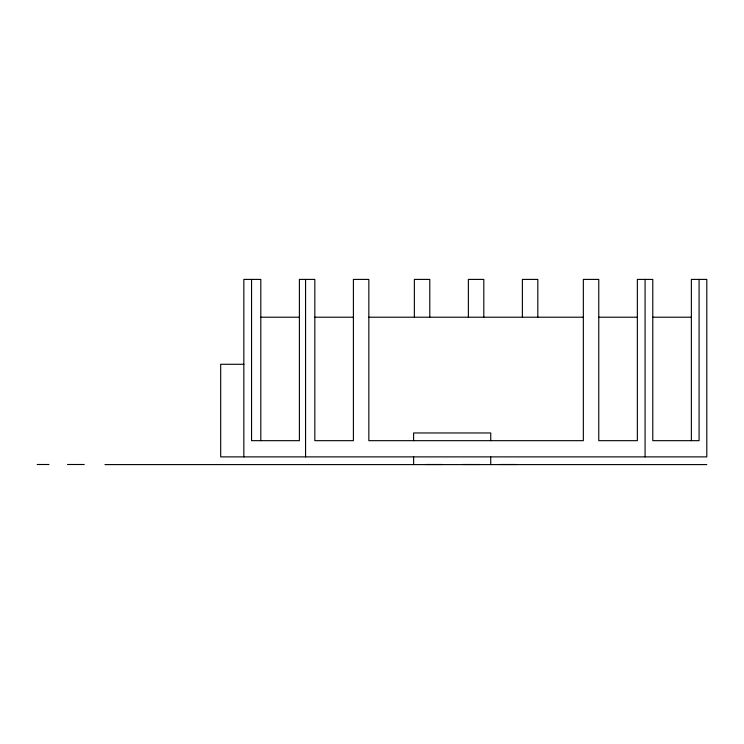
<?xml version="1.0" encoding="UTF-8"?>
<svg xmlns="http://www.w3.org/2000/svg" width="744" height="744" viewBox="0 0 744 744"><rect width="100%" height="100%" fill="white"/><g stroke="black" fill="none" stroke-linecap="round" stroke-linejoin="round"><path stroke-width="1.12" d="M260.809 317.214L299.395 317.214M314.824 317.214L353.4 317.214M368.838 317.214L583.343 317.214M598.771 317.214L637.357 317.214M652.786 317.214L691.371 317.214M243.837 364.281L220.689 364.281L220.689 456.881L706.8 456.881L706.8 279.409L691.371 279.409L691.371 440.671M37.2 464.498L48.983 464.498M67.472 464.498L84.212 464.498M425.559 464.498L442.289 464.498M462.796 464.498L479.359 464.498M499.708 464.498L516.429 464.498M104.951 464.591L706.8 464.591M699.081 279.409L699.081 440.671L652.786 440.671L652.786 279.409L637.357 279.409L637.357 440.671L598.771 440.671L598.771 279.409L583.343 279.409L583.343 440.671L368.838 440.671L368.838 279.409L353.4 279.409L353.4 440.671L314.824 440.671L314.824 279.409L299.395 279.409L299.395 440.671L251.556 440.671L251.556 279.409M645.076 279.409L645.076 456.881M537.819 317.214L537.819 279.409L522.39 279.409L522.39 317.214M490.742 440.671L490.742 432.962L413.599 432.962L413.599 440.671M490.705 456.881L490.742 464.591M483.805 317.214L483.805 279.409L468.376 279.409L468.376 317.214M429.79 317.214L429.79 279.409L414.362 279.409L414.362 317.214M413.599 456.881L413.636 464.591M305.561 279.409L305.561 456.881M260.809 440.671L260.809 279.409L243.837 279.409L243.837 456.881"/></g></svg>
